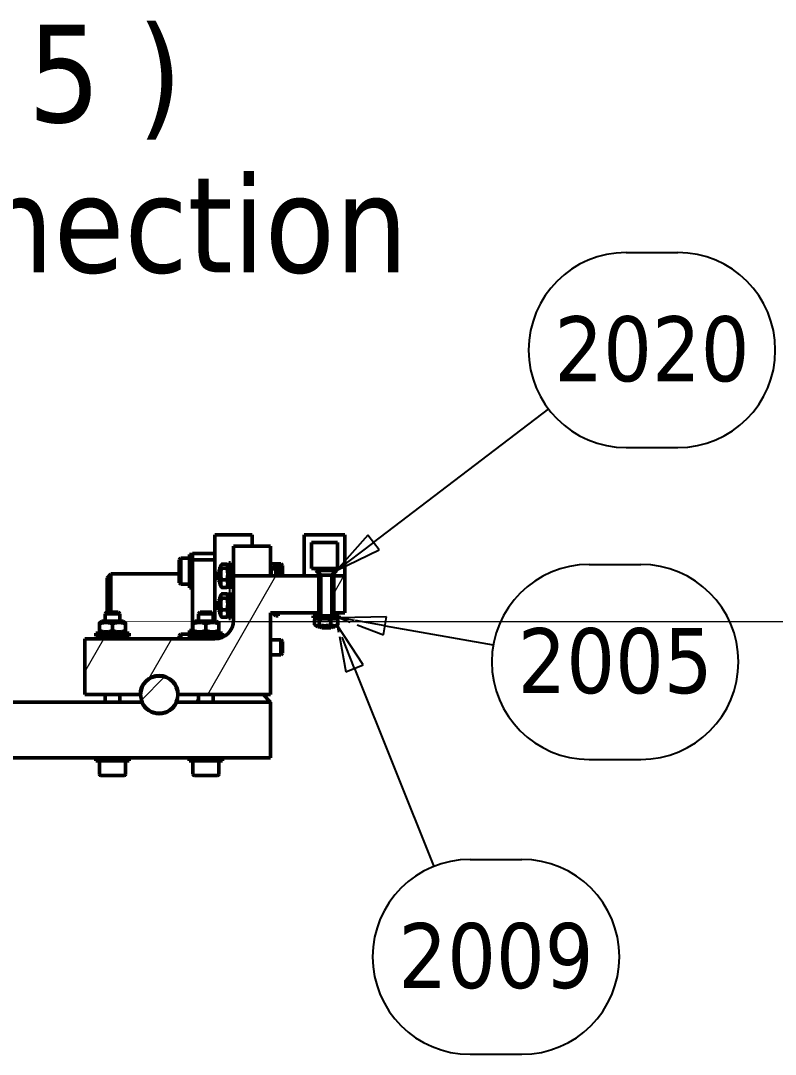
# Model space of a CAD drawing. Header units: millimetres. Extents: x -1901 to 2520, y -3919 to 1782.
# Drawn here: x 926.1 to 1170, y 532.4 to 866.4 of the extents above; entities that cross this region are included whole.
import ezdxf

# ---------------------------------------------------------------- set-up
doc = ezdxf.new("R2010")
doc.units = ezdxf.units.MM
doc.header["$LTSCALE"] = 6
for name, color, linetype, lineweight in [('Hatch (ISO)', 7, 'Continuous', 18), ('Symbol (ISO)', 7, 'Continuous', 25), ('Visible (ISO)', 7, 'Continuous', 50)]:
    doc.layers.add(name, color=color, linetype=linetype, lineweight=lineweight)
doc.styles.add('Label Text (ISO)', font='tahoma.ttf')
doc.styles.add('Note Text (ISO)', font='tahoma.ttf')
pattern_1 = [(45.1773, (0, 0), (-13.512, 13.42865), [])]

# ---------------------------------------------------------------- blocks, each defined once
blk = doc.blocks.new('Balloon34')
at = {"layer": 'Symbol (ISO)'}
for p, q in [((171.506, 111.599), (171.41, 111.838)), ((171.519, 111.671), (171.41, 111.838)), ((171.41, 111.838), (171.481, 111.457)), ((171.524, 111.225), (171.876, 109.331)), ((172.34, 109.517), (171.666, 111.2)), ((172.804, 109.703), (171.848, 111.168)), ((171.876, 109.331), (172.804, 109.703)), ((172.34, 109.517), (176.616, 98.841)), ((178.564, 99.229), (181.351, 99.229)), ((178.564, 88.729), (181.351, 88.729))]:
    blk.add_line(p, q, dxfattribs=at)
at = {"layer": 'Symbol (ISO)', "flags": 128}
blk.add_lwpolyline([(172.804, 109.703), (171.41, 111.838)], dxfattribs=at)
at = {"layer": 'Symbol (ISO)'}
for centre, start, end in [((178.564, 93.979), 90, 270), ((181.351, 93.979), 270, 90)]:
    blk.add_arc(centre, 5.25, start, end, dxfattribs=at)
blk.add_solid([(172.804, 109.703), (171.41, 111.838), (171.876, 109.331), (172.804, 109.703)], dxfattribs=at)
at = {"layer": 'Symbol (ISO)', "insert": (179.957, 94.016), "char_height": 3.5, "attachment_point": 5, "style": 'Note Text (ISO)'}
blk.add_mtext('2009', dxfattribs=at)
blk = doc.blocks.new('Balloon35')
at = {"layer": 'Symbol (ISO)'}
for p, q in [((186.964, 131.911), (189.751, 131.911)), ((173.361, 116.297), (182.8, 123.489)), ((186.964, 121.411), (189.751, 121.411)), ((173.058, 116.695), (171.372, 114.782)), ((173.664, 115.899), (173.058, 116.695)), ((173.361, 116.297), (171.372, 114.782)), ((171.372, 114.782), (173.664, 115.899))]:
    blk.add_line(p, q, dxfattribs=at)
at = {"layer": 'Symbol (ISO)', "flags": 128}
blk.add_lwpolyline([(173.058, 116.695), (171.372, 114.782)], dxfattribs=at)
at = {"layer": 'Symbol (ISO)'}
for centre, start, end in [((186.964, 126.661), 90, 270), ((189.751, 126.661), 270, 90)]:
    blk.add_arc(centre, 5.25, start, end, dxfattribs=at)
blk.add_solid([(173.058, 116.695), (171.372, 114.782), (173.664, 115.899), (173.058, 116.695)], dxfattribs=at)
at = {"layer": 'Symbol (ISO)', "insert": (188.357, 126.698), "char_height": 3.5, "attachment_point": 5, "style": 'Note Text (ISO)'}
blk.add_mtext('2020', dxfattribs=at)
blk = doc.blocks.new('Balloon36')
at = {"layer": 'Symbol (ISO)'}
for p, q in [((184.978, 115.112), (187.765, 115.112)), ((174.067, 112.298), (171.518, 112.241)), ((172.329, 112.098), (171.518, 112.241)), ((171.518, 112.241), (172.11, 112.01)), ((173.98, 111.806), (172.388, 112.088)), ((173.893, 111.314), (174.067, 112.298)), ((172.476, 111.867), (173.893, 111.314)), ((173.98, 111.806), (179.808, 110.776)), ((184.978, 104.612), (187.765, 104.612))]:
    blk.add_line(p, q, dxfattribs=at)
at = {"layer": 'Symbol (ISO)', "flags": 128}
blk.add_lwpolyline([(174.067, 112.298), (171.518, 112.241)], dxfattribs=at)
at = {"layer": 'Symbol (ISO)'}
for centre, start, end in [((184.978, 109.862), 90, 270), ((187.765, 109.862), 270, 90)]:
    blk.add_arc(centre, 5.25, start, end, dxfattribs=at)
blk.add_solid([(174.067, 112.298), (171.518, 112.241), (173.893, 111.314), (174.067, 112.298)], dxfattribs=at)
at = {"layer": 'Symbol (ISO)', "insert": (186.372, 109.899), "char_height": 3.5, "attachment_point": 5, "style": 'Note Text (ISO)'}
blk.add_mtext('2005', dxfattribs=at)

msp = doc.modelspace()

# ---------------------------------------------------------------- hatches: boundary and pattern name
at = {"layer": 'Hatch (ISO)'}
h = msp.add_hatch(dxfattribs=at)
h.set_pattern_fill('ANSI31', color=256, scale=152.4, angle=0.17726, style=0)
h.set_pattern_definition(pattern_1)
h.paths.add_polyline_path([(1030.91, 700.2), (1017.71, 700.2), (1017.71, 687), (1022.51, 687), (1023.11, 687), (1023.11, 687.168), (1021.586, 688.692), (1021.586, 689.4), (1020.11, 689.4), (1020.11, 697.8), (1028.51, 697.8), (1028.51, 689.4), (1028.234, 689.4), (1028.234, 688.692), (1026.71, 687.168), (1026.71, 687), (1027.31, 687), (1030.91, 687)])
h = msp.add_hatch(dxfattribs=at)
h.set_pattern_fill('ANSI31', color=256, scale=152.4, angle=15.17723, style=0)
h.set_pattern_definition([(60.1772, (0, 0), (-16.52717, 9.47392), [])])
h.paths.add_polyline_path([(1027.31, 687), (1027.31, 675), (1030.91, 675), (1030.91, 687)])
edge = h.paths.add_edge_path()
edge.add_ellipse((970.91, 648.6), major_axis=(0, 6.18), ratio=1, start_angle=270, end_angle=450)
edge.add_line((964.73, 648.6), (946.91, 648.6))
edge.add_line((946.91, 648.6), (946.91, 666.6))
edge.add_line((946.91, 666.6), (988.91, 666.6))
edge.add_ellipse((988.91, 672.6), major_axis=(0, -6), ratio=1, start_angle=0, end_angle=90)
edge.add_line((994.91, 672.6), (994.91, 687))
edge.add_line((994.91, 687), (1017.71, 687))
edge.add_line((1017.71, 687), (1022.51, 687))
edge.add_line((1022.51, 687), (1022.51, 675))
edge.add_line((1022.51, 675), (1006.91, 675))
edge.add_line((1006.91, 675), (1006.91, 648.6))
edge.add_line((1006.91, 648.6), (977.09, 648.6))
h = msp.add_hatch(dxfattribs=at)
h.set_pattern_fill('ANSI31', color=256, scale=152.4, angle=0.17726, style=0)
h.set_pattern_definition(pattern_1)
edge = h.paths.add_edge_path()
edge.add_ellipse((970.91, 648.6), major_axis=(-0.746, -5.953), ratio=1, start_angle=0, end_angle=360)

# ---------------------------------------------------------------- linework, layer by layer
at = {"layer": 'Visible (ISO)'}
for p, q in [((988.91, 672.324), (988.91, 700.2)), ((988.91, 700.2), (1000.91, 700.2)), ((1000.91, 696.6), (1000.91, 700.2)), ((1030.91, 700.2), (1017.71, 700.2)), ((1017.71, 700.2), (1017.71, 687)), ((1030.91, 687), (1030.91, 700.2)), ((994.91, 696.6), (1006.91, 696.6)), ((994.91, 689.4), (994.91, 696.6)), ((1006.91, 696.6), (1006.91, 689.4)), ((1020.11, 689.4), (1020.11, 697.8)), ((1020.11, 697.8), (1028.51, 697.8)), ((1028.51, 697.8), (1028.51, 689.4)), ((977.39, 692.223), (977.87, 692.703)), ((977.39, 692.223), (977.39, 684.783)), ((977.87, 684.303), (977.87, 692.703)), ((977.87, 692.703), (980.75, 692.703)), ((980.75, 683.103), (980.75, 693.903)), ((981.71, 693.903), (980.75, 693.903)), ((981.71, 694.2), (988.91, 694.2)), ((981.71, 694.2), (981.71, 692.141)), ((981.71, 692.141), (988.91, 692.141)), ((981.71, 692.141), (981.71, 668.484)), ((990.11, 688.432), (990.478, 688.8)), ((990.11, 685.568), (990.11, 688.432)), ((990.478, 689.76), (990.911, 690.509)), ((990.478, 689.76), (990.478, 684.24)), ((992.751, 690.751), (991.084, 690.751)), ((992.751, 689.454), (991.084, 689.454)), ((993.358, 689.76), (992.925, 690.509)), ((993.358, 691.2), (993.358, 682.8)), ((993.358, 691.2), (993.958, 691.2)), ((993.958, 691.2), (993.958, 682.8)), ((994.91, 688.8), (993.958, 688.8)), ((994.91, 689.4), (994.91, 687)), ((1006.91, 690.903), (1010.234, 690.903)), ((1006.91, 687), (1006.91, 689.4)), ((1007.078, 688.8), (1006.91, 688.8)), ((1007.078, 688.8), (1008.602, 690.324)), ((1007.078, 688.8), (1007.078, 687)), ((1008.602, 690.324), (1008.602, 687)), ((1009.31, 690.324), (1008.602, 690.324)), ((1009.31, 690.324), (1009.31, 687)), ((1010.234, 687), (1010.234, 690.903)), ((1010.75, 690.388), (1010.234, 690.903)), ((1010.75, 690.388), (1010.75, 687)), ((1021.586, 689.4), (1020.11, 689.4)), ((1021.586, 689.4), (1028.234, 689.4)), ((1021.586, 689.4), (1021.586, 688.692)), ((1021.586, 688.692), (1028.234, 688.692)), ((1023.11, 687.168), (1021.586, 688.692)), ((1026.71, 687.168), (1028.234, 688.692)), ((1028.234, 689.4), (1028.234, 688.692)), ((1028.51, 689.4), (1028.234, 689.4)), ((954.11, 686.4), (955.31, 687.6)), ((954.11, 686.4), (954.11, 675.24)), ((955.31, 675.24), (955.31, 687.6)), ((977.39, 687.6), (955.31, 687.6)), ((977.39, 684.783), (977.87, 684.303)), ((990.11, 685.568), (990.478, 685.2)), ((992.751, 685.702), (991.084, 685.702)), ((994.91, 685.2), (993.958, 685.2)), ((1022.51, 687), (994.91, 687)), ((994.91, 687), (994.91, 672.6)), ((1017.71, 687), (1023.11, 687)), ((1022.51, 675), (1022.51, 687)), ((1023.11, 687.168), (1026.71, 687.168)), ((1023.11, 687.168), (1023.11, 674.048)), ((1026.71, 687.168), (1026.71, 674.048)), ((1026.71, 687), (1030.91, 687)), ((1027.31, 687), (1027.31, 675)), ((1030.91, 687), (1027.31, 687)), ((1030.91, 675), (1030.91, 687)), ((977.87, 684.303), (980.75, 684.303)), ((981.71, 683.103), (980.75, 683.103)), ((990.478, 684.24), (990.911, 683.49)), ((992.751, 683.248), (991.084, 683.248)), ((993.358, 684.24), (992.925, 683.49)), ((993.358, 682.8), (993.958, 682.8)), ((993.358, 681.6), (993.358, 673.2)), ((993.358, 681.6), (993.958, 681.6)), ((993.958, 681.6), (993.958, 673.2)), ((990.11, 678.832), (990.478, 679.2)), ((990.11, 675.968), (990.11, 678.832)), ((990.478, 680.16), (990.936, 680.953)), ((990.478, 680.16), (990.478, 674.64)), ((992.751, 681.171), (991.084, 681.171)), ((992.751, 679.759), (991.084, 679.759)), ((993.358, 680.16), (992.9, 680.953)), ((994.91, 679.2), (993.958, 679.2)), ((953.935, 675.24), (953.42, 674.724)), ((953.935, 675.24), (957.704, 675.24)), ((957.704, 675.24), (958.22, 674.724)), ((984.115, 675.24), (983.6, 674.724)), ((984.115, 675.24), (987.884, 675.24)), ((987.884, 675.24), (988.4, 674.724)), ((990.11, 675.968), (990.478, 675.6)), ((992.751, 675.987), (991.084, 675.987)), ((994.91, 675.6), (993.958, 675.6)), ((1006.91, 648.6), (1006.91, 675)), ((1006.91, 675), (1022.51, 675)), ((1007.678, 675), (1008.602, 674.076)), ((1008.602, 675), (1008.602, 674.076)), ((1009.31, 675), (1009.31, 674.076)), ((1023.11, 675), (1022.51, 675)), ((1027.31, 675), (1026.71, 675)), ((1027.31, 675), (1030.91, 675)), ((952.34, 672.324), (951.62, 671.909)), ((951.62, 671.534), (951.62, 669.275)), ((951.62, 671.534), (951.62, 669.275)), ((959.3, 672.324), (952.34, 672.324)), ((958.22, 674.724), (953.42, 674.724)), ((953.42, 672.324), (953.42, 674.724)), ((955.82, 671.534), (955.82, 669.275)), ((958.22, 672.324), (958.22, 674.724)), ((959.3, 672.324), (960.02, 671.909)), ((960.02, 671.534), (960.02, 669.275)), ((982.52, 672.324), (981.8, 671.909)), ((981.8, 671.534), (981.8, 669.275)), ((981.8, 671.534), (981.8, 669.275)), ((989.48, 672.324), (982.52, 672.324)), ((988.4, 674.724), (983.6, 674.724)), ((983.6, 672.324), (983.6, 674.724)), ((986, 671.534), (986, 669.275)), ((988.4, 672.324), (988.4, 674.724)), ((989.48, 672.324), (990.2, 671.909)), ((990.2, 671.534), (990.2, 669.275)), ((990.478, 674.64), (990.936, 673.847)), ((992.751, 673.629), (991.084, 673.629)), ((993.358, 674.64), (992.9, 673.847)), ((993.358, 673.2), (993.958, 673.2)), ((1009.31, 674.076), (1008.602, 674.076)), ((1020.71, 674.048), (1029.11, 674.048)), ((1020.71, 673.448), (1020.71, 674.048)), ((1020.71, 673.448), (1029.11, 673.448)), ((1021.139, 672.841), (1021.139, 671.174)), ((1022.15, 673.448), (1021.357, 672.99)), ((1022.551, 672.841), (1022.551, 671.174)), ((1026.322, 672.841), (1026.322, 671.174)), ((1027.67, 673.448), (1028.463, 672.99)), ((1028.681, 672.841), (1028.681, 671.174)), ((1029.11, 673.448), (1029.11, 674.048)), ((950.42, 668.484), (961.22, 668.484)), ((950.42, 667.524), (950.42, 668.484)), ((952.34, 668.484), (951.62, 668.9)), ((959.3, 668.484), (960.02, 668.9)), ((961.22, 667.524), (961.22, 668.484)), ((977.39, 667.616), (977.87, 668.096)), ((977.87, 666.6), (977.87, 668.096)), ((977.87, 668.096), (980.6, 668.096)), ((980.6, 668.484), (991.4, 668.484)), ((980.6, 667.524), (980.6, 668.484)), ((980.75, 668.484), (980.75, 669.296)), ((981.71, 669.296), (980.75, 669.296)), ((982.52, 668.484), (981.8, 668.9)), ((989.48, 668.484), (990.2, 668.9)), ((991.4, 667.524), (991.4, 668.484)), ((1022.15, 670.568), (1021.357, 671.026)), ((1022.15, 670.568), (1027.67, 670.568)), ((1023.478, 670.2), (1023.11, 670.568)), ((1026.342, 670.2), (1023.478, 670.2)), ((1026.342, 670.2), (1026.71, 670.568)), ((1027.67, 670.568), (1028.463, 671.026)), ((988.91, 666.6), (946.91, 666.6)), ((946.91, 666.6), (946.91, 648.6)), ((950.42, 667.524), (961.22, 667.524)), ((953.42, 666.6), (953.42, 667.524)), ((958.22, 666.6), (958.22, 667.524)), ((977.39, 667.616), (977.39, 666.6)), ((980.6, 667.524), (991.4, 667.524)), ((980.75, 666.6), (980.75, 667.524)), ((981.71, 667.524), (981.71, 666.6)), ((983.6, 666.6), (983.6, 667.524)), ((988.4, 666.6), (988.4, 667.524)), ((988.91, 666.6), (988.91, 667.524)), ((1006.91, 666.296), (1010.234, 666.296)), ((1010.234, 661.496), (1010.234, 666.296)), ((1010.75, 665.781), (1010.234, 666.296)), ((1010.75, 665.781), (1010.75, 662.011)), ((1006.91, 661.496), (1010.234, 661.496)), ((1010.75, 662.011), (1010.234, 661.496)), ((946.91, 648.6), (964.73, 648.6)), ((953.42, 646.2), (953.42, 648.6)), ((958.22, 646.2), (958.22, 648.6)), ((977.09, 648.6), (1006.91, 648.6)), ((983.6, 646.2), (983.6, 648.6)), ((988.4, 646.2), (988.4, 648.6)), ((1004.51, 648.6), (1006.91, 646.2)), ((965.215, 646.2), (898.972, 646.2)), ((1006.91, 646.2), (976.605, 646.2)), ((982.91, 646.2), (983.6, 646.89)), ((1006.91, 628.2), (1006.91, 646.2)), ((883.31, 628.2), (952.426, 628.2)), ((950.42, 628.2), (950.42, 627.24)), ((955.82, 628.2), (952.426, 628.2)), ((959.214, 628.2), (955.82, 628.2)), ((959.214, 628.2), (982.606, 628.2)), ((961.22, 628.2), (961.22, 627.24)), ((980.6, 628.2), (980.6, 627.24)), ((986, 628.2), (982.606, 628.2)), ((989.394, 628.2), (986, 628.2)), ((989.394, 628.2), (1006.91, 628.2)), ((991.4, 628.2), (991.4, 627.24)), ((961.22, 627.24), (950.42, 627.24)), ((951.62, 622.92), (951.62, 627.24)), ((960.02, 622.92), (960.02, 627.24)), ((991.4, 627.24), (980.6, 627.24)), ((981.8, 622.92), (981.8, 627.24)), ((990.2, 622.92), (990.2, 627.24)), ((959.54, 622.44), (952.1, 622.44)), ((989.72, 622.44), (982.28, 622.44))]:
    msp.add_line(p, q, dxfattribs=at)
msp.add_circle((970.91, 648.6), 6, dxfattribs=at)
for centre, radius, start, end in [((988.91, 672.6), 6, 270, 0), ((970.91, 648.6), 6.18, 0, 180), ((970.91, 648.6), 6.18, 202.85184, 337.14816), ((952.1, 622.92), 0.48, 180, 270), ((959.54, 622.92), 0.48, 270, 0), ((982.28, 622.92), 0.48, 180, 270), ((989.72, 622.92), 0.48, 270, 0)]:
    msp.add_arc(centre, radius, start, end, dxfattribs=at)
for points, weights in [([(991.084, 690.751), (990.534, 690.103), (991.084, 689.454)], [1, 1.15470053838, 1]), ([(991.084, 689.454), (990.534, 687.578), (991.084, 685.702)], [1, 1.15470053838, 1]), ([(992.751, 689.454), (993.301, 690.103), (992.751, 690.751)], [1, 1.15470053838, 1]), ([(992.751, 685.702), (993.301, 687.578), (992.751, 689.454)], [1, 1.15470053838, 1]), ([(991.084, 685.702), (990.534, 684.475), (991.084, 683.248)], [1, 1.15470053838, 1]), ([(992.751, 683.248), (993.301, 684.475), (992.751, 685.702)], [1, 1.15470053838, 1]), ([(991.084, 683.248), (990.978, 683.374), (990.911, 683.49)], [1, 1.02668647772, 1.0441659016]), ([(992.925, 683.49), (992.858, 683.374), (992.751, 683.248)], [1.04416590106, 1.02668647731, 1]), ([(991.084, 681.171), (990.534, 680.465), (991.084, 679.759)], [1, 1.15470053838, 1]), ([(991.084, 679.759), (990.534, 677.873), (991.084, 675.987)], [1, 1.15470053838, 1]), ([(992.751, 679.759), (993.301, 680.465), (992.751, 681.171)], [1, 1.15470053838, 1]), ([(992.751, 675.987), (993.301, 677.873), (992.751, 679.759)], [1, 1.15470053838, 1]), ([(991.084, 675.987), (990.534, 674.808), (991.084, 673.629)], [1, 1.15470053838, 1]), ([(992.751, 673.629), (993.301, 674.808), (992.751, 675.987)], [1, 1.15470053838, 1]), ([(951.62, 671.534), (951.62, 671.909), (951.62, 671.909)], [1, 1.07736105266, 1.07735026769]), ([(955.82, 671.534), (953.72, 672.234), (951.62, 671.534)], [1, 1.15470053838, 1]), ([(960.02, 671.534), (957.92, 672.234), (955.82, 671.534)], [1, 1.15470053838, 1]), ([(960.02, 671.909), (960.02, 671.909), (960.02, 671.534)], [1.07735026769, 1.07733948572, 1]), ([(981.8, 671.534), (981.8, 671.909), (981.8, 671.909)], [1, 1.07736105266, 1.07735026769]), ([(986, 671.534), (983.9, 672.234), (981.8, 671.534)], [1, 1.15470053838, 1]), ([(990.2, 671.534), (988.1, 672.234), (986, 671.534)], [1, 1.15470053838, 1]), ([(990.2, 671.909), (990.2, 671.909), (990.2, 671.534)], [1.07735026769, 1.07733948572, 1]), ([(991.084, 673.629), (990.996, 673.741), (990.936, 673.847)], [1, 1.02188164796, 1.03757318796]), ([(992.9, 673.847), (992.839, 673.741), (992.751, 673.629)], [1.03757318737, 1.02188164755, 1]), ([(1022.551, 672.841), (1021.845, 673.391), (1021.139, 672.841)], [1, 1.15470053838, 1]), ([(1026.322, 672.841), (1024.436, 673.391), (1022.551, 672.841)], [1, 1.15470053838, 1]), ([(1028.681, 672.841), (1027.501, 673.391), (1026.322, 672.841)], [1, 1.15470053838, 1]), ([(1028.463, 672.99), (1028.568, 672.929), (1028.681, 672.841)], [1.03757318754, 1.02188164767, 1]), ([(951.62, 669.275), (953.72, 668.575), (955.82, 669.275)], [1, 1.15470053838, 1]), ([(951.62, 669.275), (951.62, 668.575), (951.62, 669.275)], [1, 1.15470053838, 1]), ([(955.82, 669.275), (957.92, 668.575), (960.02, 669.275)], [1, 1.15470053838, 1]), ([(960.02, 669.275), (960.02, 668.9), (960.02, 668.9)], [1, 1.07733948572, 1.07735026769]), ([(981.8, 669.275), (983.9, 668.575), (986, 669.275)], [1, 1.15470053838, 1]), ([(981.8, 669.275), (981.8, 668.575), (981.8, 669.275)], [1, 1.15470053838, 1]), ([(986, 669.275), (988.1, 668.575), (990.2, 669.275)], [1, 1.15470053838, 1]), ([(990.2, 669.275), (990.2, 668.9), (990.2, 668.9)], [1, 1.07733948572, 1.07735026769]), ([(1021.139, 671.174), (1021.845, 670.624), (1022.551, 671.174)], [1, 1.15470053838, 1]), ([(1022.551, 671.174), (1024.436, 670.624), (1026.322, 671.174)], [1, 1.15470053838, 1]), ([(1026.322, 671.174), (1027.501, 670.624), (1028.681, 671.174)], [1, 1.15470053838, 1]), ([(1028.681, 671.174), (1028.568, 671.086), (1028.463, 671.026)], [1, 1.02188164763, 1.03757318748])]:
    msp.add_rational_spline(points, weights, degree=2, dxfattribs=at)

# ---------------------------------------------------------------- block references
at = {"layer": 'Symbol (ISO)', "xscale": 6, "yscale": 6, "zscale": 6}
for name in ['Balloon35', 'Balloon36', 'Balloon34']:
    msp.add_blockref(name, (0, 0), dxfattribs=at)

# ---------------------------------------------------------------- texts
at = {"layer": 'Symbol (ISO)', "char_height": 31.5, "attachment_point": 7, "style": 'Label Text (ISO)'}
for s, insert in [('C-C ( 1 : 5 )', (765.192, 827.918)), ('Typical connection', (702.606, 776.054))]:
    msp.add_mtext(s, dxfattribs=dict(at, insert=insert))

doc.saveas('drawing.dxf')
